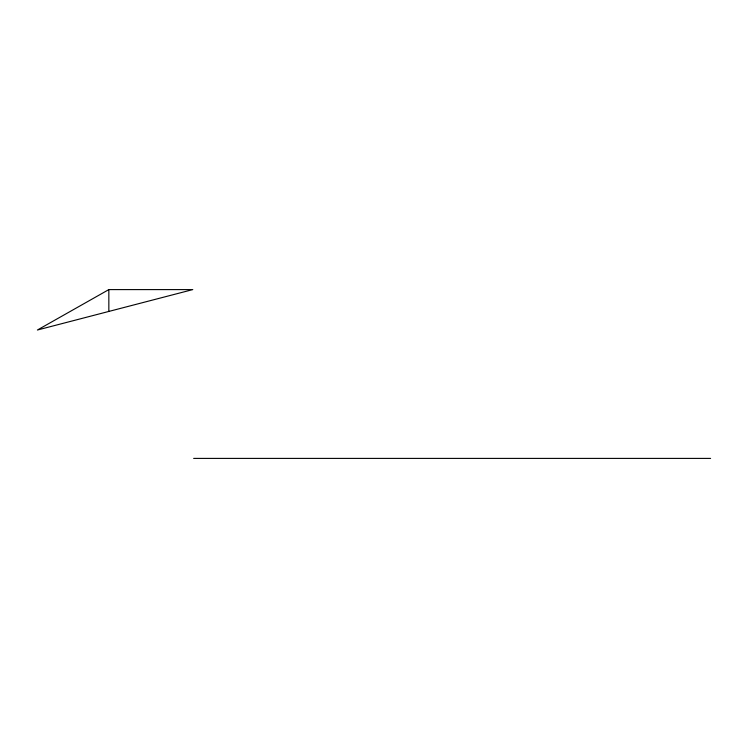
<?xml version="1.0" encoding="UTF-8"?>
<svg xmlns="http://www.w3.org/2000/svg" width="748" height="748" viewBox="0 0 748 748"><rect width="100%" height="100%" fill="white"/><g stroke="black" fill="none" stroke-linecap="round" stroke-linejoin="round"><path stroke-width="1.12" d="M108.843 289.598L37.4 330.018L192.778 289.598L108.843 289.598L108.843 311.43M193.648 458.402L710.6 458.402"/></g></svg>
